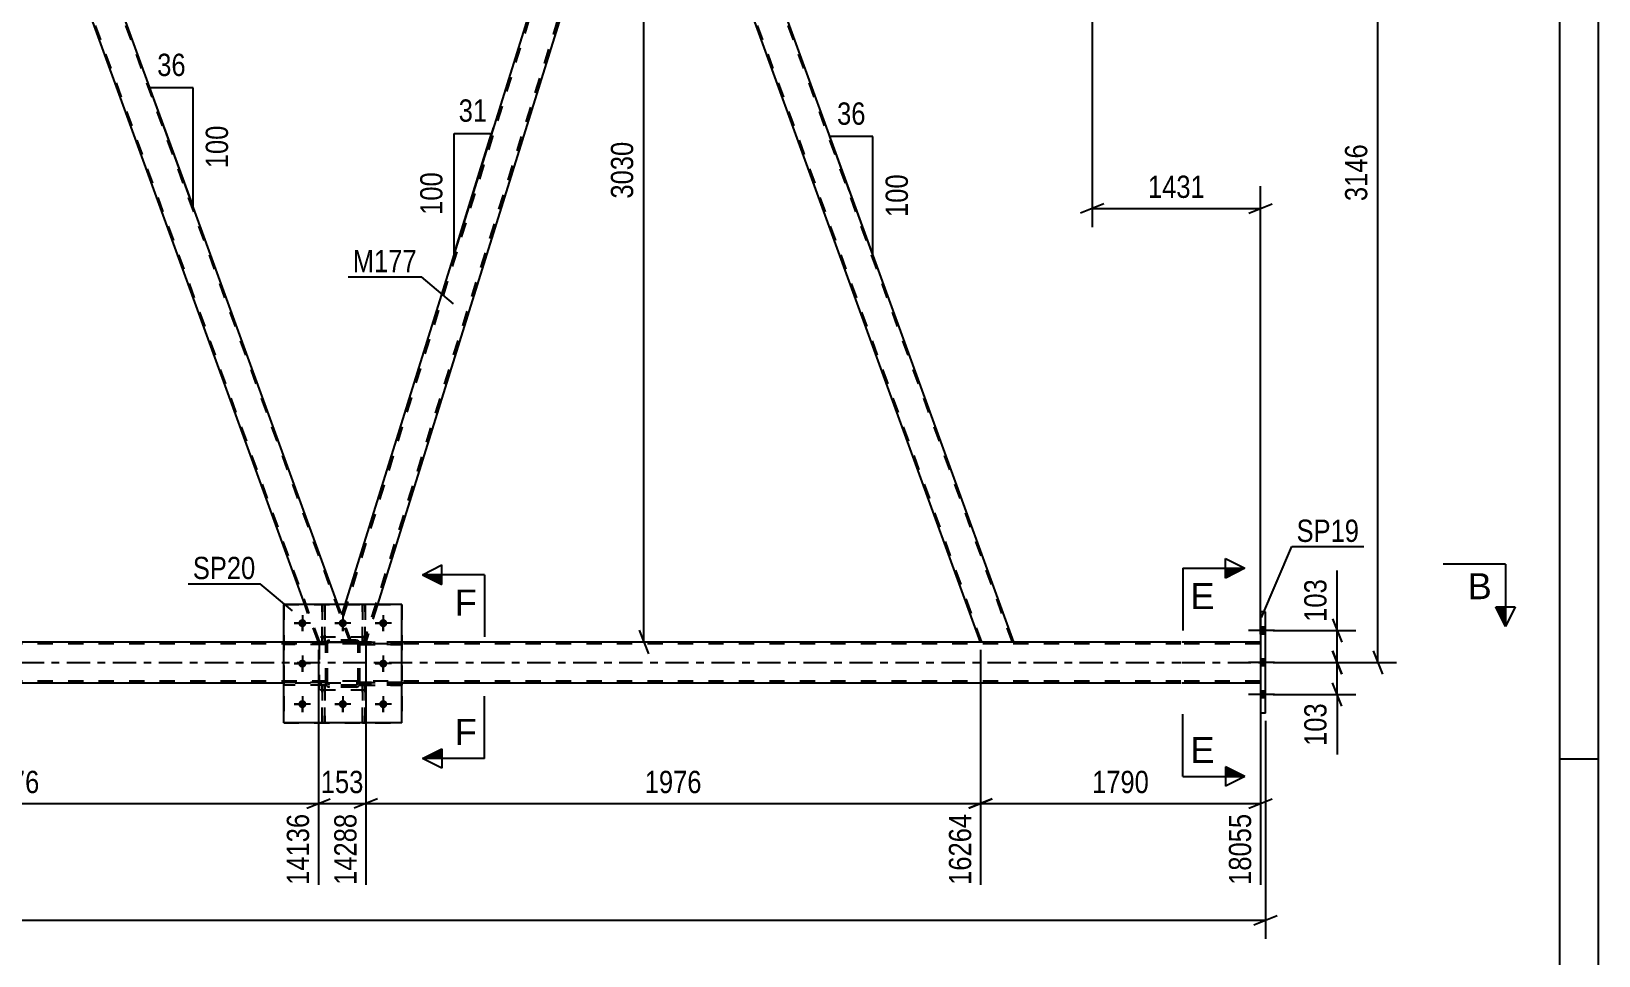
# Model space of a CAD drawing. Header units: millimetres. Extents: x 0 to 841, y 0 to 594.
# Drawn here: x 639.5 to 841, y 272.7 to 391.5 of the extents above; entities that cross this region are included whole.
import ezdxf

# ---------------------------------------------------------------- set-up
doc = ezdxf.new("R2010")
doc.units = ezdxf.units.MM
doc.linetypes.add('DXK_LINE_DOT2', pattern=[3.9198, 1.9599, -1.9599])
doc.linetypes.add('DXK_LINE_DOT3', pattern=[5.9187, 2.979, -0.9799, 0.9799, -0.9799])
doc.styles.add('Arial', font='ARIAL.TTF', dxfattribs={"height": 0.2})
doc.styles.add('Arial Narrow', font='ARIALN.TTF', dxfattribs={"height": 0.2})

# ---------------------------------------------------------------- blocks, each defined once
blk = doc.blocks.new('Unknown-318887657-1133 - 14856')
at = {"color": 5, "linetype": 'Continuous'}
for p, q in [((841, 0), (841, 594)), ((836, 5), (836, 589)), ((841, 298), (836, 298))]:
    blk.add_line(p, q, dxfattribs=at)
blk = doc.blocks.new('Part-318887657-3382 - 3259')
at = {"color": 7, "linetype": 'DXK_LINE_DOT2'}
for p, q in [((681.74, 312.69), (681.74, 313.01)), ((681.74, 313.01), (687.14, 313.01)), ((687.14, 312.69), (681.74, 312.69)), ((682.34, 312.69), (682.34, 313.01)), ((687.14, 313.01), (687.14, 312.69))]:
    blk.add_line(p, q, dxfattribs=at)
blk = doc.blocks.new('Part-318887657-3617 - 3259')
at = {"color": 7, "linetype": 'DXK_LINE_DOT2'}
for p, q in [((682.54, 313.65), (676.54, 313.65)), ((676.54, 306.85), (676.54, 313.65)), ((682.54, 306.85), (682.54, 313.65)), ((682.54, 306.85), (676.54, 306.85))]:
    blk.add_line(p, q, dxfattribs=at)
blk = doc.blocks.new('Part-318887657-3352 - 3259')
at = {"color": 7, "linetype": 'DXK_LINE_DOT2'}
for p, q in [((716.34, 434.25), (679.53, 316.13)), ((717.41, 434.25), (716.15, 434.25)), ((717.56, 433.85), (717.41, 434.25)), ((718.82, 430.37), (682.25, 313.03)), ((718.94, 430.05), (718.96, 430)), ((718.96, 430), (718.94, 430.05)), ((679.81, 317.85), (679.39, 316.5)), ((680.65, 313.03), (679.39, 316.5)), ((684, 317.85), (682.5, 313.03)), ((682.5, 313.03), (680.65, 313.03))]:
    blk.add_line(p, q, dxfattribs=at)
at = {"color": 2, "linetype": 'Continuous'}
for p, q in [((716.09, 434.25), (679.81, 317.85)), ((716.13, 434.25), (716.09, 434.25)), ((716.15, 434.25), (716.13, 434.25)), ((718.94, 430.05), (717.56, 433.85)), ((718.96, 430), (684, 317.85))]:
    blk.add_line(p, q, dxfattribs=at)
blk = doc.blocks.new('Part-318887657-3362 - 3259')
at = {"color": 7, "linetype": 'DXK_LINE_DOT2'}
for p, q in [((721.67, 434.25), (717.41, 434.25)), ((718.94, 430.05), (717.41, 434.25)), ((761.7, 313.03), (717.58, 434.25)), ((765.62, 313.03), (721.5, 434.25)), ((721.81, 433.85), (721.67, 434.25)), ((765.79, 313.03), (761.53, 313.03))]:
    blk.add_line(p, q, dxfattribs=at)
at = {"color": 2, "linetype": 'Continuous'}
for p, q in [((765.79, 313.03), (721.81, 433.85)), ((761.53, 313.03), (718.94, 430.05))]:
    blk.add_line(p, q, dxfattribs=at)
blk = doc.blocks.new('Bolt-318887657-3381 - 3259')
at = {"linetype": 'Continuous'}
for points in [[(797.52, 314.93), (797.52, 314.05), (798.16, 314.05), (798.16, 314.93)], [(797.52, 314.93), (797.52, 314.05), (798.16, 314.05), (798.16, 314.93)], [(797.52, 314.93), (797.52, 314.05), (798.16, 314.05), (798.16, 314.93)], [(797.52, 310.83), (797.52, 309.95), (798.16, 309.95), (798.16, 310.83)], [(797.52, 310.83), (797.52, 309.95), (798.16, 309.95), (798.16, 310.83)], [(797.52, 306.73), (797.52, 305.85), (798.16, 305.85), (798.16, 306.73)], [(797.52, 306.73), (797.52, 305.85), (798.16, 305.85), (798.16, 306.73)], [(797.52, 306.73), (797.52, 305.85), (798.16, 305.85), (798.16, 306.73)]]:
    blk.add_hatch(color=1, dxfattribs=at).paths.add_polyline_path(points)
at = {"color": 1, "linetype": 'Continuous'}
for p, q in [((799.32, 314.49), (796, 314.49)), ((799.32, 314.49), (796, 314.49)), ((799.32, 314.49), (796, 314.49)), ((798.16, 314.93), (797.52, 314.93)), ((798.16, 314.93), (797.52, 314.93)), ((798.16, 314.93), (797.52, 314.93)), ((798.16, 314.05), (797.52, 314.05)), ((798.16, 314.05), (797.52, 314.05)), ((798.16, 314.05), (797.52, 314.05)), ((799.32, 310.39), (796, 310.39)), ((799.32, 310.39), (796, 310.39)), ((798.16, 310.83), (797.52, 310.83)), ((798.16, 310.83), (797.52, 310.83)), ((798.16, 309.95), (797.52, 309.95)), ((798.16, 309.95), (797.52, 309.95)), ((799.32, 306.29), (796, 306.29)), ((799.32, 306.29), (796, 306.29)), ((799.32, 306.29), (796, 306.29)), ((798.16, 306.73), (797.52, 306.73)), ((798.16, 306.73), (797.52, 306.73)), ((798.16, 306.73), (797.52, 306.73)), ((798.16, 305.85), (797.52, 305.85)), ((798.16, 305.85), (797.52, 305.85)), ((798.16, 305.85), (797.52, 305.85))]:
    blk.add_line(p, q, dxfattribs=at)
blk = doc.blocks.new('Part-318887657-3387 - 3259')
at = {"color": 2, "linetype": 'Continuous'}
for p, q in [((687.14, 317.85), (671.94, 317.85)), ((671.94, 302.65), (671.94, 317.85)), ((687.14, 302.65), (687.14, 317.85)), ((687.14, 302.65), (671.94, 302.65))]:
    blk.add_line(p, q, dxfattribs=at)
blk = doc.blocks.new('Part-318887657-3587 - 3259')
at = {"color": 7, "linetype": 'DXK_LINE_DOT2'}
for p, q in [((681.74, 307.49), (681.74, 307.81)), ((681.74, 307.81), (687.14, 307.81)), ((687.14, 307.49), (681.74, 307.49)), ((682.34, 307.49), (682.34, 307.81)), ((687.14, 307.81), (687.14, 307.49))]:
    blk.add_line(p, q, dxfattribs=at)
blk = doc.blocks.new('Part-318887657-3585 - 3259')
at = {"color": 7, "linetype": 'DXK_LINE_DOT2'}
for p, q in [((677.34, 313.01), (671.94, 313.01)), ((671.94, 312.69), (671.94, 313.01)), ((677.34, 312.69), (671.94, 312.69)), ((676.74, 312.69), (676.74, 313.01)), ((677.34, 313.01), (677.34, 312.69))]:
    blk.add_line(p, q, dxfattribs=at)
blk = doc.blocks.new('Part-318887657-3525 - 3259')
at = {"color": 7, "linetype": 'DXK_LINE_DOT2'}
for p, q in [((687.14, 307.81), (681.74, 307.81)), ((681.74, 307.81), (681.74, 307.49)), ((681.74, 307.49), (687.14, 307.49)), ((682.34, 307.49), (682.34, 307.81)), ((687.14, 307.49), (687.14, 307.81))]:
    blk.add_line(p, q, dxfattribs=at)
blk = doc.blocks.new('Part-318887657-3531 - 3259')
at = {"color": 7, "linetype": 'DXK_LINE_DOT2'}
for p, q in [((676.89, 313), (676.89, 317.85)), ((676.89, 317.85), (677.21, 317.85)), ((677.21, 317.85), (677.21, 313)), ((676.89, 313.6), (677.21, 313.6)), ((677.21, 313), (676.89, 313))]:
    blk.add_line(p, q, dxfattribs=at)
blk = doc.blocks.new('Part-318887657-3534 - 3259')
at = {"color": 7, "linetype": 'DXK_LINE_DOT2'}
for p, q in [((682.09, 313), (682.09, 317.85)), ((682.09, 317.85), (682.41, 317.85)), ((682.41, 317.85), (682.41, 313)), ((682.09, 313.6), (682.41, 313.6)), ((682.41, 313), (682.09, 313))]:
    blk.add_line(p, q, dxfattribs=at)
blk = doc.blocks.new('Part-318887657-3537 - 3259')
at = {"color": 7, "linetype": 'DXK_LINE_DOT2'}
for p, q in [((676.89, 302.65), (676.89, 307.48)), ((676.89, 307.48), (677.21, 307.48)), ((676.89, 306.88), (677.21, 306.88)), ((677.21, 307.48), (677.21, 302.65)), ((677.21, 302.65), (676.89, 302.65))]:
    blk.add_line(p, q, dxfattribs=at)
blk = doc.blocks.new('Part-318887657-3540 - 3259')
at = {"color": 7, "linetype": 'DXK_LINE_DOT2'}
for p, q in [((682.09, 302.65), (682.09, 307.48)), ((682.09, 307.48), (682.41, 307.48)), ((682.09, 306.88), (682.41, 306.88)), ((682.41, 307.48), (682.41, 302.65)), ((682.41, 302.65), (682.09, 302.65))]:
    blk.add_line(p, q, dxfattribs=at)
blk = doc.blocks.new('Part-318887657-3550 - 3259')
at = {"color": 7, "linetype": 'DXK_LINE_DOT2'}
for p, q in [((787.3, 312.79), (111.76, 312.79)), ((687.14, 313.03), (671.94, 313.03)), ((797.52, 312.79), (787.4, 312.79)), ((797.52, 313.03), (797.52, 307.75)), ((787.3, 307.99), (111, 307.99)), ((687.14, 307.75), (671.94, 307.75)), ((797.52, 307.99), (787.4, 307.99))]:
    blk.add_line(p, q, dxfattribs=at)
at = {"color": 2, "linetype": 'Continuous'}
for p, q in [((671.94, 313.03), (516.87, 313.03)), ((787.3, 313.03), (687.14, 313.03)), ((797.52, 313.03), (787.4, 313.03)), ((671.94, 307.75), (516.87, 307.75)), ((787.3, 307.75), (687.14, 307.75)), ((797.52, 307.75), (787.4, 307.75))]:
    blk.add_line(p, q, dxfattribs=at)
at = {"color": 7, "linetype": 'DXK_LINE_DOT3'}
for p, q in [((111.38, 310.39), (787.3, 310.39)), ((787.4, 310.39), (797.52, 310.39))]:
    blk.add_line(p, q, dxfattribs=at)
blk = doc.blocks.new('Part-318887657-3574 - 3259')
at = {"color": 7, "linetype": 'DXK_LINE_DOT2'}
for p, q in [((687.14, 313.01), (681.74, 313.01)), ((681.74, 313.01), (681.74, 312.69)), ((681.74, 312.69), (687.14, 312.69)), ((682.34, 312.69), (682.34, 313.01)), ((687.14, 312.69), (687.14, 313.01))]:
    blk.add_line(p, q, dxfattribs=at)
blk = doc.blocks.new('Part-318887657-3577 - 3259')
at = {"color": 7, "linetype": 'DXK_LINE_DOT2'}
for p, q in [((677.21, 307.48), (676.89, 307.48)), ((676.89, 307.48), (676.89, 302.65)), ((676.89, 306.88), (677.21, 306.88)), ((677.21, 302.65), (677.21, 307.48)), ((676.89, 302.65), (677.21, 302.65))]:
    blk.add_line(p, q, dxfattribs=at)
blk = doc.blocks.new('Part-318887657-3580 - 3259')
at = {"color": 7, "linetype": 'DXK_LINE_DOT2'}
for p, q in [((682.09, 317.85), (682.09, 313)), ((682.41, 317.85), (682.09, 317.85)), ((682.41, 313), (682.41, 317.85)), ((682.09, 313.6), (682.41, 313.6)), ((682.09, 313), (682.41, 313))]:
    blk.add_line(p, q, dxfattribs=at)
blk = doc.blocks.new('Part-318887657-3583 - 3259')
at = {"color": 7, "linetype": 'DXK_LINE_DOT2'}
for p, q in [((676.89, 317.85), (676.89, 313)), ((677.21, 317.85), (676.89, 317.85)), ((677.21, 313), (677.21, 317.85)), ((676.89, 313.6), (677.21, 313.6)), ((676.89, 313), (677.21, 313))]:
    blk.add_line(p, q, dxfattribs=at)
blk = doc.blocks.new('Part-318887657-3584 - 3259')
at = {"color": 7, "linetype": 'DXK_LINE_DOT2'}
for p, q in [((677.34, 307.81), (671.94, 307.81)), ((671.94, 307.49), (671.94, 307.81)), ((677.34, 307.49), (671.94, 307.49)), ((676.74, 307.49), (676.74, 307.81)), ((677.34, 307.81), (677.34, 307.49))]:
    blk.add_line(p, q, dxfattribs=at)
blk = doc.blocks.new('Part-318887657-3586 - 3259')
at = {"color": 7, "linetype": 'DXK_LINE_DOT2'}
for p, q in [((671.94, 317.85), (687.14, 317.85)), ((671.94, 317.85), (671.94, 302.65)), ((687.14, 317.85), (687.14, 302.65)), ((671.94, 302.65), (687.14, 302.65))]:
    blk.add_line(p, q, dxfattribs=at)
blk = doc.blocks.new('Part-318887657-3592 - 3259')
at = {"color": 7, "linetype": 'DXK_LINE_DOT2'}
for p, q in [((677.34, 313.01), (671.94, 313.01)), ((671.94, 313.01), (671.94, 312.69)), ((677.34, 312.69), (671.94, 312.69)), ((676.74, 312.69), (676.74, 313.01)), ((677.34, 312.69), (677.34, 313.01))]:
    blk.add_line(p, q, dxfattribs=at)
blk = doc.blocks.new('Part-318887657-3597 - 3259')
at = {"color": 2, "linetype": 'Continuous'}
for p, q in [((636.53, 434.25), (632.28, 434.25)), ((678.9, 317.85), (636.53, 434.25)), ((674.64, 317.85), (633.81, 430.05))]:
    blk.add_line(p, q, dxfattribs=at)
at = {"color": 7, "linetype": 'DXK_LINE_DOT2'}
for p, q in [((632.28, 434.25), (633.81, 430.05)), ((676.57, 313.03), (632.45, 434.25)), ((680.48, 313.03), (636.36, 434.25)), ((676.4, 313.03), (674.64, 317.85)), ((680.65, 313.03), (678.9, 317.85)), ((680.65, 313.03), (676.4, 313.03))]:
    blk.add_line(p, q, dxfattribs=at)
blk = doc.blocks.new('Part-318887657-3614 - 3259')
at = {"color": 2, "linetype": 'Continuous'}
for p, q in [((798.16, 316.89), (797.52, 316.89)), ((797.52, 316.89), (797.52, 303.89)), ((798.16, 303.89), (798.16, 316.89)), ((798.16, 303.89), (797.52, 303.89))]:
    blk.add_line(p, q, dxfattribs=at)
blk = doc.blocks.new('Part-318887657-3616 - 3259')
at = {"color": 7, "linetype": 'DXK_LINE_DOT2'}
for p, q in [((682.54, 313.65), (676.54, 313.65)), ((676.54, 306.85), (676.54, 313.65)), ((682.54, 306.85), (682.54, 313.65)), ((682.54, 306.85), (676.54, 306.85))]:
    blk.add_line(p, q, dxfattribs=at)
blk = doc.blocks.new('Part-318887657-3618 - 3259')
at = {"color": 7, "linetype": 'DXK_LINE_DOT2'}
for p, q in [((677.34, 312.77), (677.37, 312.95)), ((677.37, 312.95), (677.34, 312.77)), ((677.34, 307.73), (677.34, 312.77)), ((677.58, 312.77), (677.6, 312.86)), ((677.58, 307.73), (677.58, 312.77)), ((677.6, 312.86), (677.65, 312.94)), ((677.63, 313.21), (677.82, 313.25)), ((677.82, 313.25), (677.63, 313.21)), ((677.65, 312.94), (677.73, 312.99)), ((677.73, 312.99), (677.82, 313.01)), ((681.26, 313.25), (677.82, 313.25)), ((677.82, 313.01), (681.26, 313.01)), ((681.26, 313.25), (681.44, 313.21)), ((681.44, 313.21), (681.26, 313.25)), ((681.26, 313.01), (681.35, 312.99)), ((681.35, 312.99), (681.43, 312.94)), ((681.43, 312.94), (681.48, 312.86)), ((681.48, 312.86), (681.5, 312.77)), ((681.5, 307.73), (681.5, 312.77)), ((681.7, 312.95), (681.74, 312.77)), ((681.74, 312.77), (681.7, 312.95)), ((681.74, 307.73), (681.74, 312.77)), ((677.37, 307.54), (677.34, 307.73)), ((677.34, 307.73), (677.37, 307.54)), ((677.6, 307.64), (677.58, 307.73)), ((677.65, 307.56), (677.6, 307.64)), ((677.82, 307.25), (677.63, 307.28)), ((677.63, 307.28), (677.82, 307.25)), ((677.73, 307.51), (677.65, 307.56)), ((677.82, 307.49), (677.73, 307.51)), ((681.26, 307.49), (677.82, 307.49)), ((681.26, 307.25), (677.82, 307.25)), ((681.35, 307.51), (681.26, 307.49)), ((681.44, 307.28), (681.26, 307.25)), ((681.26, 307.25), (681.44, 307.28)), ((681.43, 307.56), (681.35, 307.51)), ((681.48, 307.64), (681.43, 307.56)), ((681.5, 307.73), (681.48, 307.64)), ((681.74, 307.73), (681.7, 307.54)), ((681.7, 307.54), (681.74, 307.73))]:
    blk.add_line(p, q, dxfattribs=at)
at = {"color": 7, "linetype": 'DXK_LINE_DOT3'}
blk.add_line((679.54, 310.25), (679.54, 310.25), dxfattribs=at)
at = {"color": 7, "linetype": 'DXK_LINE_DOT2'}
for centre, start, end in [((677.82, 312.77), 112.5, 157.5), ((677.82, 312.77), 112.5, 157.5), ((681.26, 312.77), 22.5, 67.5), ((681.26, 312.77), 22.5, 67.5), ((677.82, 307.73), 202.5, 247.5), ((677.82, 307.73), 202.5, 247.5), ((681.26, 307.73), 292.5, 337.5), ((681.26, 307.73), 292.5, 337.5)]:
    blk.add_arc(centre, 0.48, start, end, dxfattribs=at)
blk = doc.blocks.new('Part-318887657-3626 - 3259')
at = {"color": 7, "linetype": 'DXK_LINE_DOT2'}
for p, q in [((677.34, 312.77), (677.37, 312.95)), ((677.37, 312.95), (677.34, 312.77)), ((677.34, 307.73), (677.34, 312.77)), ((677.58, 312.77), (677.6, 312.86)), ((677.58, 307.73), (677.58, 312.77)), ((677.6, 312.86), (677.65, 312.94)), ((677.63, 313.21), (677.82, 313.25)), ((677.82, 313.25), (677.63, 313.21)), ((677.65, 312.94), (677.73, 312.99)), ((677.73, 312.99), (677.82, 313.01)), ((681.26, 313.25), (677.82, 313.25)), ((677.82, 313.01), (681.26, 313.01)), ((681.26, 313.25), (681.44, 313.21)), ((681.44, 313.21), (681.26, 313.25)), ((681.26, 313.01), (681.35, 312.99)), ((681.35, 312.99), (681.43, 312.94)), ((681.43, 312.94), (681.48, 312.86)), ((681.48, 312.86), (681.5, 312.77)), ((681.5, 307.73), (681.5, 312.77)), ((681.7, 312.95), (681.74, 312.77)), ((681.74, 312.77), (681.7, 312.95)), ((681.74, 307.73), (681.74, 312.77)), ((677.37, 307.54), (677.34, 307.73)), ((677.34, 307.73), (677.37, 307.54)), ((677.6, 307.64), (677.58, 307.73)), ((677.65, 307.56), (677.6, 307.64)), ((677.82, 307.25), (677.63, 307.28)), ((677.63, 307.28), (677.82, 307.25)), ((677.73, 307.51), (677.65, 307.56)), ((677.82, 307.49), (677.73, 307.51)), ((681.26, 307.49), (677.82, 307.49)), ((681.26, 307.25), (677.82, 307.25)), ((681.35, 307.51), (681.26, 307.49)), ((681.44, 307.28), (681.26, 307.25)), ((681.26, 307.25), (681.44, 307.28)), ((681.43, 307.56), (681.35, 307.51)), ((681.48, 307.64), (681.43, 307.56)), ((681.5, 307.73), (681.48, 307.64)), ((681.74, 307.73), (681.7, 307.54)), ((681.7, 307.54), (681.74, 307.73))]:
    blk.add_line(p, q, dxfattribs=at)
at = {"color": 7, "linetype": 'DXK_LINE_DOT3'}
blk.add_line((679.54, 310.25), (679.54, 310.25), dxfattribs=at)
at = {"color": 7, "linetype": 'DXK_LINE_DOT2'}
for centre, start, end in [((677.82, 312.77), 112.5, 157.5), ((677.82, 312.77), 112.5, 157.5), ((681.26, 312.77), 22.5, 67.5), ((681.26, 312.77), 22.5, 67.5), ((677.82, 307.73), 202.5, 247.5), ((677.82, 307.73), 202.5, 247.5), ((681.26, 307.73), 292.5, 337.5), ((681.26, 307.73), 292.5, 337.5)]:
    blk.add_arc(centre, 0.48, start, end, dxfattribs=at)
blk = doc.blocks.new('Part-318887657-3668 - 3259')
at = {"color": 7, "linetype": 'DXK_LINE_DOT2'}
for p, q in [((677.34, 307.81), (671.94, 307.81)), ((671.94, 307.81), (671.94, 307.49)), ((677.34, 307.49), (671.94, 307.49)), ((676.74, 307.49), (676.74, 307.81)), ((677.34, 307.49), (677.34, 307.81))]:
    blk.add_line(p, q, dxfattribs=at)
blk = doc.blocks.new('Part-318887657-3797 - 3259')
at = {"color": 7, "linetype": 'DXK_LINE_DOT2'}
for p, q in [((682.41, 307.48), (682.09, 307.48)), ((682.09, 307.48), (682.09, 302.65)), ((682.09, 306.88), (682.41, 306.88)), ((682.41, 302.65), (682.41, 307.48)), ((682.09, 302.65), (682.41, 302.65))]:
    blk.add_line(p, q, dxfattribs=at)
blk = doc.blocks.new('Bolt-318887657-3798 - 3259')
at = {"linetype": 'Continuous'}
for points in [[(674.86, 315.45, -1), (673.82, 315.45, -1)], [(680.06, 315.45, -1), (679.02, 315.45, -1)], [(685.26, 315.45, -1), (684.22, 315.45, -1)], [(674.86, 310.25, -1), (673.82, 310.25, -1)], [(685.26, 310.25, -1), (684.22, 310.25, -1)], [(674.86, 305.05, -1), (673.82, 305.05, -1)], [(680.06, 305.05, -1), (679.02, 305.05, -1)], [(685.26, 305.05, -1), (684.22, 305.05, -1)]]:
    blk.add_hatch(color=1, dxfattribs=at).paths.add_polyline_path(points)
at = {"color": 1, "linetype": 'Continuous'}
for p, q in [((674.34, 316.49), (674.34, 314.41)), ((679.54, 316.49), (679.54, 314.41)), ((684.74, 316.49), (684.74, 314.41)), ((675.38, 315.45), (673.3, 315.45)), ((680.58, 315.45), (678.5, 315.45)), ((685.78, 315.45), (683.7, 315.45)), ((674.34, 311.29), (674.34, 309.21)), ((684.74, 311.29), (684.74, 309.21)), ((675.38, 310.25), (673.3, 310.25)), ((685.78, 310.25), (683.7, 310.25)), ((675.38, 305.05), (673.3, 305.05)), ((674.34, 306.09), (674.34, 304.01)), ((680.58, 305.05), (678.5, 305.05)), ((679.54, 306.09), (679.54, 304.01)), ((685.78, 305.05), (683.7, 305.05)), ((684.74, 306.09), (684.74, 304.01))]:
    blk.add_line(p, q, dxfattribs=at)
blk = doc.blocks.new('Bolt-318887657-3799 - 3259')
at = {"color": 1, "linetype": 'Continuous'}
for p, q in [((674.34, 316.49), (674.34, 315.79)), ((679.54, 316.49), (679.54, 315.79)), ((684.74, 316.49), (684.74, 315.79)), ((673.3, 315.45), (673.99, 315.45)), ((674.34, 314.41), (674.34, 315.1)), ((675.38, 315.45), (674.69, 315.45)), ((678.5, 315.45), (679.19, 315.45)), ((679.54, 314.41), (679.54, 315.1)), ((680.58, 315.45), (679.89, 315.45)), ((683.7, 315.45), (684.39, 315.45)), ((684.74, 314.41), (684.74, 315.1)), ((685.78, 315.45), (685.09, 315.45)), ((674.34, 311.29), (674.34, 310.59)), ((684.74, 311.29), (684.74, 310.59)), ((673.3, 310.25), (673.99, 310.25)), ((674.34, 309.21), (674.34, 309.9)), ((675.38, 310.25), (674.69, 310.25)), ((683.7, 310.25), (684.39, 310.25)), ((684.74, 309.21), (684.74, 309.9)), ((685.78, 310.25), (685.09, 310.25)), ((673.3, 305.05), (673.99, 305.05)), ((674.34, 306.09), (674.34, 305.39)), ((674.34, 304.01), (674.34, 304.7)), ((675.38, 305.05), (674.69, 305.05)), ((678.5, 305.05), (679.19, 305.05)), ((679.54, 306.09), (679.54, 305.39)), ((679.54, 304.01), (679.54, 304.7)), ((680.58, 305.05), (679.89, 305.05)), ((683.7, 305.05), (684.39, 305.05)), ((684.74, 306.09), (684.74, 305.39)), ((684.74, 304.01), (684.74, 304.7)), ((685.78, 305.05), (685.09, 305.05))]:
    blk.add_line(p, q, dxfattribs=at)
blk = doc.blocks.new('StraightDimension-318887657-4546 - 3259')
at = {"color": 7, "linetype": 'Continuous'}
for p, q in [((676.4, 312.03), (676.4, 281.83)), ((682.5, 312.03), (682.5, 281.83)), ((674.9, 291.67), (677.9, 292.87)), ((676.4, 292.27), (682.5, 292.27)), ((684, 292.87), (681, 291.67))]:
    blk.add_line(p, q, dxfattribs=at)
at = {"color": 0}
blk.add_wipeout([(682.79, 293.02), (682.79, 297.22), (676.11, 297.22), (676.11, 293.02)], dxfattribs=at)
at = {"color": 0, "linetype": 'Continuous'}
blk.add_wipeout([(681.9, 291.57), (677.7, 291.57), (677.7, 281.23), (681.9, 281.23)], dxfattribs=at)
at = {"color": 3, "style": 'Arial Narrow'}
blk.add_text('153', height=2.863, dxfattribs=at).set_placement((676.71, 293.62))
at = {"color": 3, "linetype": 'Continuous', "style": 'Arial Narrow'}
blk.add_text('14288', height=2.863, rotation=90.0002, dxfattribs=at).set_placement((681.3, 281.83))
blk = doc.blocks.new('StraightDimension-318887657-4515 - 3259')
at = {"color": 7, "linetype": 'Continuous'}
for p, q in [((761.53, 312.03), (761.53, 281.83)), ((797.52, 306.75), (797.52, 281.83)), ((763.03, 292.87), (760.03, 291.67)), ((761.53, 292.27), (797.52, 292.27)), ((796.02, 291.67), (799.02, 292.87))]:
    blk.add_line(p, q, dxfattribs=at)
at = {"color": 0}
blk.add_wipeout([(783.78, 293.02), (783.78, 297.22), (775.27, 297.22), (775.27, 293.02)], dxfattribs=at)
at = {"color": 0, "linetype": 'Continuous'}
blk.add_wipeout([(796.92, 291.57), (792.72, 291.57), (792.72, 281.23), (796.92, 281.23)], dxfattribs=at)
at = {"color": 3, "style": 'Arial Narrow'}
blk.add_text('1790', height=2.863, dxfattribs=at).set_placement((775.87, 293.62))
at = {"color": 3, "linetype": 'Continuous', "style": 'Arial Narrow'}
blk.add_text('18055', height=2.863, rotation=90.0002, dxfattribs=at).set_placement((796.32, 281.83))
blk = doc.blocks.new('AngleDimension-318887657-4862 - 3259')
at = {"color": 7, "linetype": 'Continuous'}
for p, q in [((698.89, 379.07), (698.67, 378.37)), ((693.85, 378.37), (698.67, 378.37)), ((693.85, 362.91), (698.67, 378.37)), ((693.85, 362.91), (693.85, 378.37))]:
    blk.add_line(p, q, dxfattribs=at)
at = {"color": 0}
for points in [[(698.69, 379.27), (698.69, 383.47), (693.84, 383.47), (693.84, 379.27)], [(692.95, 373.98), (688.75, 373.98), (688.75, 367.3), (692.95, 367.3)]]:
    blk.add_wipeout(points, dxfattribs=at)
at = {"color": 3, "style": 'Arial Narrow'}
blk.add_text('31', height=2.863, dxfattribs=at).set_placement((694.44, 379.87))
blk.add_text('100', height=2.863, rotation=90.0002, dxfattribs=at).set_placement((692.35, 367.9))
blk = doc.blocks.new('StraightDimension-318887657-3906 - 3259')
at = {"color": 7, "linetype": 'Continuous'}
for p, q in [((799.16, 310.39), (809.76, 310.39)), ((806.76, 311.89), (807.96, 308.89)), ((807.36, 306.29), (807.36, 310.39)), ((799.16, 306.29), (809.76, 306.29)), ((807.96, 304.79), (806.76, 307.79))]:
    blk.add_line(p, q, dxfattribs=at)
at = {"color": 0}
blk.add_wipeout([(806.61, 305.77), (802.41, 305.77), (802.41, 299.08), (806.61, 299.08)], dxfattribs=at)
at = {"color": 7, "linetype": 'Continuous'}
blk.add_line((807.36, 306.29), (807.36, 298.56), dxfattribs=at)
blk.add_line((807.36, 306.29), (807.36, 298.56), dxfattribs=at)
at = {"color": 3, "style": 'Arial Narrow'}
blk.add_text('103', height=2.863, rotation=90.0002, dxfattribs=at).set_placement((806.01, 299.68))
blk = doc.blocks.new('StraightDimension-318887657-3898 - 3259')
at = {"color": 7, "linetype": 'Continuous'}
for p, q in [((799.16, 314.49), (809.76, 314.49)), ((806.76, 315.99), (807.96, 312.99)), ((807.36, 310.39), (807.36, 314.49)), ((799.16, 310.39), (809.76, 310.39)), ((807.96, 308.89), (806.76, 311.89))]:
    blk.add_line(p, q, dxfattribs=at)
at = {"color": 0}
blk.add_wipeout([(806.61, 321.7), (802.41, 321.7), (802.41, 315.02), (806.61, 315.02)], dxfattribs=at)
at = {"color": 7, "linetype": 'Continuous'}
blk.add_line((807.36, 314.49), (807.36, 322.23), dxfattribs=at)
blk.add_line((807.36, 314.49), (807.36, 322.23), dxfattribs=at)
at = {"color": 3, "style": 'Arial Narrow'}
blk.add_text('103', height=2.863, rotation=90.0002, dxfattribs=at).set_placement((806.01, 315.62))
blk = doc.blocks.new('StraightDimension-318887657-3942 - 3259')
at = {"color": 7, "linetype": 'Continuous'}
for p, q in [((718.82, 432.75), (717.62, 435.75)), ((731.68, 434.25), (715.37, 434.25)), ((718.22, 313.03), (718.22, 434.25)), ((717.62, 314.53), (718.82, 311.53)), ((736.37, 313.03), (715.37, 313.03))]:
    blk.add_line(p, q, dxfattribs=at)
at = {"color": 0}
blk.add_wipeout([(717.47, 377.9), (713.27, 377.9), (713.27, 369.39), (717.47, 369.39)], dxfattribs=at)
at = {"color": 3, "style": 'Arial Narrow'}
blk.add_text('3030', height=2.863, rotation=90.0002, dxfattribs=at).set_placement((716.87, 369.99))
blk = doc.blocks.new('StraightDimension-318887657-4462 - 3259')
at = {"color": 7, "linetype": 'Continuous'}
for p, q in [((775.9, 433.25), (775.9, 366.33)), ((797.52, 314.03), (797.52, 371.58)), ((777.4, 369.33), (774.4, 368.13)), ((796.02, 368.13), (799.02, 369.33)), ((775.9, 368.73), (797.52, 368.73))]:
    blk.add_line(p, q, dxfattribs=at)
at = {"color": 0}
blk.add_wipeout([(790.97, 369.48), (790.97, 373.68), (782.46, 373.68), (782.46, 369.48)], dxfattribs=at)
at = {"color": 3, "style": 'Arial Narrow'}
blk.add_text('1431', height=2.863, dxfattribs=at).set_placement((783.06, 370.08))
blk = doc.blocks.new('StraightDimension-318887657-4473 - 3259')
at = {"color": 7, "linetype": 'Continuous'}
for p, q in [((798.16, 302.89), (798.16, 274.89)), ((58.61, 277.29), (798.16, 277.29)), ((796.66, 276.69), (799.66, 277.89))]:
    blk.add_line(p, q, dxfattribs=at)
blk = doc.blocks.new('StraightDimension-318887657-4527 - 3259')
at = {"color": 7, "linetype": 'Continuous'}
for p, q in [((682.5, 312.03), (682.5, 281.83)), ((761.53, 312.03), (761.53, 281.83)), ((684, 292.87), (681, 291.67)), ((682.5, 292.27), (761.53, 292.27)), ((760.03, 291.67), (763.03, 292.87))]:
    blk.add_line(p, q, dxfattribs=at)
at = {"color": 0}
blk.add_wipeout([(726.27, 293.02), (726.27, 297.22), (717.76, 297.22), (717.76, 293.02)], dxfattribs=at)
at = {"color": 0, "linetype": 'Continuous'}
blk.add_wipeout([(760.93, 291.57), (756.73, 291.57), (756.73, 281.23), (760.93, 281.23)], dxfattribs=at)
at = {"color": 3, "style": 'Arial Narrow'}
blk.add_text('1976', height=2.863, dxfattribs=at).set_placement((718.36, 293.62))
at = {"color": 3, "linetype": 'Continuous', "style": 'Arial Narrow'}
blk.add_text('16264', height=2.863, rotation=90.0002, dxfattribs=at).set_placement((760.33, 281.83))
blk = doc.blocks.new('StraightDimension-318887657-4565 - 3259')
at = {"color": 7, "linetype": 'Continuous'}
for p, q in [((597.36, 312.03), (597.36, 281.83)), ((676.4, 312.03), (676.4, 281.83)), ((598.86, 292.87), (595.86, 291.67)), ((597.36, 292.27), (676.4, 292.27)), ((674.9, 291.67), (677.9, 292.87))]:
    blk.add_line(p, q, dxfattribs=at)
at = {"color": 0}
blk.add_wipeout([(641.14, 293.02), (641.14, 297.22), (632.62, 297.22), (632.62, 293.02)], dxfattribs=at)
at = {"color": 0, "linetype": 'Continuous'}
blk.add_wipeout([(675.8, 291.57), (671.6, 291.57), (671.6, 281.23), (675.8, 281.23)], dxfattribs=at)
at = {"color": 3, "style": 'Arial Narrow'}
blk.add_text('1976', height=2.863, dxfattribs=at).set_placement((633.22, 293.62))
at = {"color": 3, "linetype": 'Continuous', "style": 'Arial Narrow'}
blk.add_text('14136', height=2.863, rotation=90.0002, dxfattribs=at).set_placement((675.2, 281.83))
blk = doc.blocks.new('StraightDimension-318887657-4782 - 3259')
at = {"color": 7, "linetype": 'Continuous'}
for p, q in [((813.2, 434.75), (812, 437.75)), ((777.54, 436.25), (815, 436.25)), ((812.6, 310.39), (812.6, 436.25)), ((799.16, 310.39), (815, 310.39)), ((812, 311.89), (813.2, 308.89))]:
    blk.add_line(p, q, dxfattribs=at)
at = {"color": 0}
blk.add_wipeout([(811.85, 377.58), (807.65, 377.58), (807.65, 369.07), (811.85, 369.07)], dxfattribs=at)
at = {"color": 3, "style": 'Arial Narrow'}
blk.add_text('3146', height=2.863, rotation=90.0002, dxfattribs=at).set_placement((811.25, 369.67))
blk = doc.blocks.new('AngleDimension-318887657-4848 - 3259')
at = {"color": 7, "linetype": 'Continuous'}
for p, q in [((657.45, 376.78), (654.74, 384.24)), ((660.28, 384.24), (654.74, 384.24)), ((660.28, 369.02), (654.74, 384.24)), ((660.28, 369.02), (660.28, 384.24))]:
    blk.add_line(p, q, dxfattribs=at)
at = {"color": 0}
for points in [[(659.93, 385.14), (659.93, 389.34), (655.08, 389.34), (655.08, 385.14)], [(665.38, 379.97), (661.18, 379.97), (661.18, 373.29), (665.38, 373.29)]]:
    blk.add_wipeout(points, dxfattribs=at)
at = {"color": 3, "style": 'Arial Narrow'}
blk.add_text('36', height=2.863, dxfattribs=at).set_placement((655.68, 385.74))
blk.add_text('100', height=2.863, rotation=90.0002, dxfattribs=at).set_placement((664.78, 373.89))
blk = doc.blocks.new('AngleDimension-318887657-4876 - 3259')
at = {"color": 7, "linetype": 'Continuous'}
for p, q in [((744.7, 370.96), (742.15, 377.98)), ((747.69, 377.98), (742.15, 377.98)), ((747.69, 362.76), (742.15, 377.98)), ((747.69, 362.76), (747.69, 377.98))]:
    blk.add_line(p, q, dxfattribs=at)
at = {"color": 0}
for points in [[(747.35, 378.88), (747.35, 383.08), (742.49, 383.08), (742.49, 378.88)], [(752.79, 373.71), (748.59, 373.71), (748.59, 367.03), (752.79, 367.03)]]:
    blk.add_wipeout(points, dxfattribs=at)
at = {"color": 3, "style": 'Arial Narrow'}
blk.add_text('36', height=2.863, dxfattribs=at).set_placement((743.09, 379.48))
blk.add_text('100', height=2.863, rotation=90.0002, dxfattribs=at).set_placement((752.19, 367.63))
blk = doc.blocks.new('Mark-318887657-3383 - 3259')
at = {"color": 0}
blk.add_wipeout([(668.3, 321.11), (668.3, 324.11), (660.26, 324.11), (660.26, 321.11)], dxfattribs=at)
blk.add_wipeout([(668.3, 321.11), (668.3, 324.11), (660.26, 324.11), (660.26, 321.11)], dxfattribs=at)
at = {"color": 30, "linetype": 'Continuous'}
for p in [(659.66, 320.51), (673.09, 317.05)]:
    blk.add_line(p, (668.9, 320.51), dxfattribs=at)
at = {"color": 3, "style": 'Arial Narrow'}
blk.add_text('SP20', height=2.863, dxfattribs=at).set_placement((660.26, 321.11))
blk = doc.blocks.new('Mark-318887657-3348 - 3259')
at = {"color": 0}
blk.add_wipeout([(689.04, 360.53), (689.04, 363.53), (680.82, 363.53), (680.82, 360.53)], dxfattribs=at)
blk.add_wipeout([(689.04, 360.53), (689.04, 363.53), (680.82, 363.53), (680.82, 360.53)], dxfattribs=at)
at = {"color": 30, "linetype": 'Continuous'}
for p in [(680.22, 359.93), (693.76, 356.46)]:
    blk.add_line(p, (689.64, 359.93), dxfattribs=at)
at = {"color": 3, "style": 'Arial Narrow'}
blk.add_text('M177', height=2.863, dxfattribs=at).set_placement((680.82, 360.53))
blk = doc.blocks.new('Mark-318887657-3610 - 3259')
at = {"color": 0}
blk.add_wipeout([(810.2, 325.89), (810.2, 328.89), (802.16, 328.89), (802.16, 325.89)], dxfattribs=at)
blk.add_wipeout([(810.2, 325.89), (810.2, 328.89), (802.16, 328.89), (802.16, 325.89)], dxfattribs=at)
at = {"color": 30, "linetype": 'Continuous'}
for p, q in [((797.64, 316.19), (801.56, 325.29)), ((801.56, 325.29), (810.8, 325.29))]:
    blk.add_line(p, q, dxfattribs=at)
at = {"color": 3, "style": 'Arial Narrow'}
blk.add_text('SP19', height=2.863, dxfattribs=at).set_placement((802.16, 325.89))
blk = doc.blocks.new('SectionMark-318887657-5037 - 3259')
at = {"color": 6, "linetype": 'Continuous'}
for p in [(829.01, 323.03), (830.26, 317.53)]:
    blk.add_line(p, (829.01, 315.03), dxfattribs=at)
at = {"color": 0, "linetype": 'Continuous'}
blk.add_wipeout([(827.26, 318.53), (827.26, 322.03), (824.15, 322.03), (824.15, 318.53)], dxfattribs=at)
at = {"linetype": 'Continuous'}
blk.add_hatch(color=6, dxfattribs=at).paths.add_polyline_path([(827.76, 317.53), (829.01, 317.53), (829.01, 315.03)])
at = {"color": 6, "linetype": 'Continuous'}
for p, q in [((829.01, 323.03), (821.01, 323.03)), ((827.76, 317.53), (830.26, 317.53)), ((829.01, 315.03), (827.76, 317.53))]:
    blk.add_line(p, q, dxfattribs=at)
at = {"color": 3, "linetype": 'Continuous', "style": 'Arial'}
blk.add_text('B', height=3.34, dxfattribs=at).set_placement((824.15, 318.53))
blk = doc.blocks.new('SectionMark-318887657-5035 - 3259')
at = {"linetype": 'Continuous'}
for points in [[(793.02, 321.25), (793.02, 322.5), (795.52, 322.5)], [(793.02, 295.74), (793.02, 296.99), (795.52, 295.74)]]:
    blk.add_hatch(color=6, dxfattribs=at).paths.add_polyline_path(points)
at = {"color": 6, "linetype": 'Continuous'}
for p, q in [((787.52, 322.5), (795.52, 322.5)), ((793.02, 321.25), (793.02, 323.75)), ((793.02, 323.75), (795.52, 322.5)), ((795.52, 322.5), (793.02, 321.25)), ((795.52, 295.74), (793.02, 296.99)), ((793.02, 296.99), (793.02, 294.49)), ((787.52, 295.74), (795.52, 295.74)), ((795.52, 295.74), (793.02, 294.49))]:
    blk.add_line(p, q, dxfattribs=at)
at = {"color": 0, "linetype": 'Continuous'}
for points in [[(791.63, 317.25), (791.63, 320.75), (788.52, 320.75), (788.52, 317.25)], [(791.63, 297.49), (791.63, 300.99), (788.52, 300.99), (788.52, 297.49)]]:
    blk.add_wipeout(points, dxfattribs=at)
at = {"color": 6, "linetype": 'Continuous'}
for p, q in [((787.52, 322.5), (787.52, 314.5)), ((787.52, 295.74), (787.52, 303.74))]:
    blk.add_line(p, q, dxfattribs=at)
at = {"color": 3, "linetype": 'Continuous', "style": 'Arial'}
for p in [(788.52, 317.25), (788.52, 297.49)]:
    blk.add_text('E', height=3.34, dxfattribs=at).set_placement(p)
blk = doc.blocks.new('SectionMark-318887657-5043 - 3259')
at = {"linetype": 'Continuous'}
for points in [[(692.27, 321.68), (692.27, 320.43), (689.77, 321.68)], [(692.27, 299.31), (692.27, 298.06), (689.77, 298.06)]]:
    blk.add_hatch(color=6, dxfattribs=at).paths.add_polyline_path(points)
at = {"color": 6, "linetype": 'Continuous'}
for p, q in [((689.77, 321.68), (692.27, 322.93)), ((692.27, 320.43), (692.27, 322.93)), ((697.77, 321.68), (689.77, 321.68)), ((689.77, 321.68), (692.27, 320.43)), ((689.77, 298.06), (692.27, 299.31)), ((692.27, 299.31), (692.27, 296.81)), ((697.77, 298.06), (689.77, 298.06)), ((692.27, 296.81), (689.77, 298.06))]:
    blk.add_line(p, q, dxfattribs=at)
at = {"color": 0, "linetype": 'Continuous'}
for points in [[(696.77, 316.43), (696.77, 319.93), (693.92, 319.93), (693.92, 316.43)], [(696.77, 299.81), (696.77, 303.31), (693.92, 303.31), (693.92, 299.81)]]:
    blk.add_wipeout(points, dxfattribs=at)
at = {"color": 6, "linetype": 'Continuous'}
for p, q in [((697.77, 321.68), (697.77, 313.68)), ((697.77, 298.06), (697.77, 306.06))]:
    blk.add_line(p, q, dxfattribs=at)
at = {"color": 3, "linetype": 'Continuous', "style": 'Arial'}
for p in [(693.92, 316.43), (693.92, 299.81)]:
    blk.add_text('F', height=3.34, dxfattribs=at).set_placement(p)

msp = doc.modelspace()

# ---------------------------------------------------------------- block references
for name in ['Unknown-318887657-1133 - 14856', 'Part-318887657-3597 - 3259', 'Part-318887657-3352 - 3259', 'Part-318887657-3362 - 3259', 'Part-318887657-3387 - 3259', 'Part-318887657-3586 - 3259', 'Bolt-318887657-3798 - 3259', 'Bolt-318887657-3799 - 3259', 'Part-318887657-3531 - 3259', 'Part-318887657-3583 - 3259', 'Part-318887657-3534 - 3259', 'Part-318887657-3580 - 3259', 'Part-318887657-3614 - 3259', 'Bolt-318887657-3381 - 3259', 'Part-318887657-3550 - 3259', 'Part-318887657-3585 - 3259', 'Part-318887657-3592 - 3259', 'Part-318887657-3617 - 3259', 'Part-318887657-3616 - 3259', 'Part-318887657-3618 - 3259', 'Part-318887657-3626 - 3259', 'Part-318887657-3382 - 3259', 'Part-318887657-3574 - 3259', 'Part-318887657-3584 - 3259', 'Part-318887657-3668 - 3259', 'Part-318887657-3537 - 3259', 'Part-318887657-3577 - 3259', 'Part-318887657-3587 - 3259', 'Part-318887657-3525 - 3259', 'Part-318887657-3540 - 3259', 'Part-318887657-3797 - 3259']:
    msp.add_blockref(name, (0, 0))

# ---------------------------------------------------------------- next in the draw order: block references
for name in ['StraightDimension-318887657-3942 - 3259', 'AngleDimension-318887657-4862 - 3259', 'StraightDimension-318887657-4546 - 3259', 'StraightDimension-318887657-4515 - 3259']:
    msp.add_blockref(name, (0, 0))

# ---------------------------------------------------------------- next in the draw order: block references
msp.add_blockref('StraightDimension-318887657-3906 - 3259', (0, 0))

# ---------------------------------------------------------------- next in the draw order: block references
msp.add_blockref('StraightDimension-318887657-3898 - 3259', (0, 0))

# ---------------------------------------------------------------- next in the draw order: block references
msp.add_blockref('StraightDimension-318887657-4462 - 3259', (0, 0))

# ---------------------------------------------------------------- next in the draw order: block references
msp.add_blockref('StraightDimension-318887657-4473 - 3259', (0, 0))

# ---------------------------------------------------------------- next in the draw order: block references
for name in ['StraightDimension-318887657-4782 - 3259', 'AngleDimension-318887657-4848 - 3259', 'AngleDimension-318887657-4876 - 3259', 'Mark-318887657-3348 - 3259', 'Mark-318887657-3383 - 3259', 'StraightDimension-318887657-4565 - 3259', 'StraightDimension-318887657-4527 - 3259']:
    msp.add_blockref(name, (0, 0))

# ---------------------------------------------------------------- next in the draw order: block references
msp.add_blockref('Mark-318887657-3610 - 3259', (0, 0))

# ---------------------------------------------------------------- next in the draw order: block references
msp.add_blockref('SectionMark-318887657-5037 - 3259', (0, 0))

# ---------------------------------------------------------------- next in the draw order: block references
for name in ['SectionMark-318887657-5043 - 3259', 'SectionMark-318887657-5035 - 3259']:
    msp.add_blockref(name, (0, 0))

doc.saveas('drawing.dxf')
